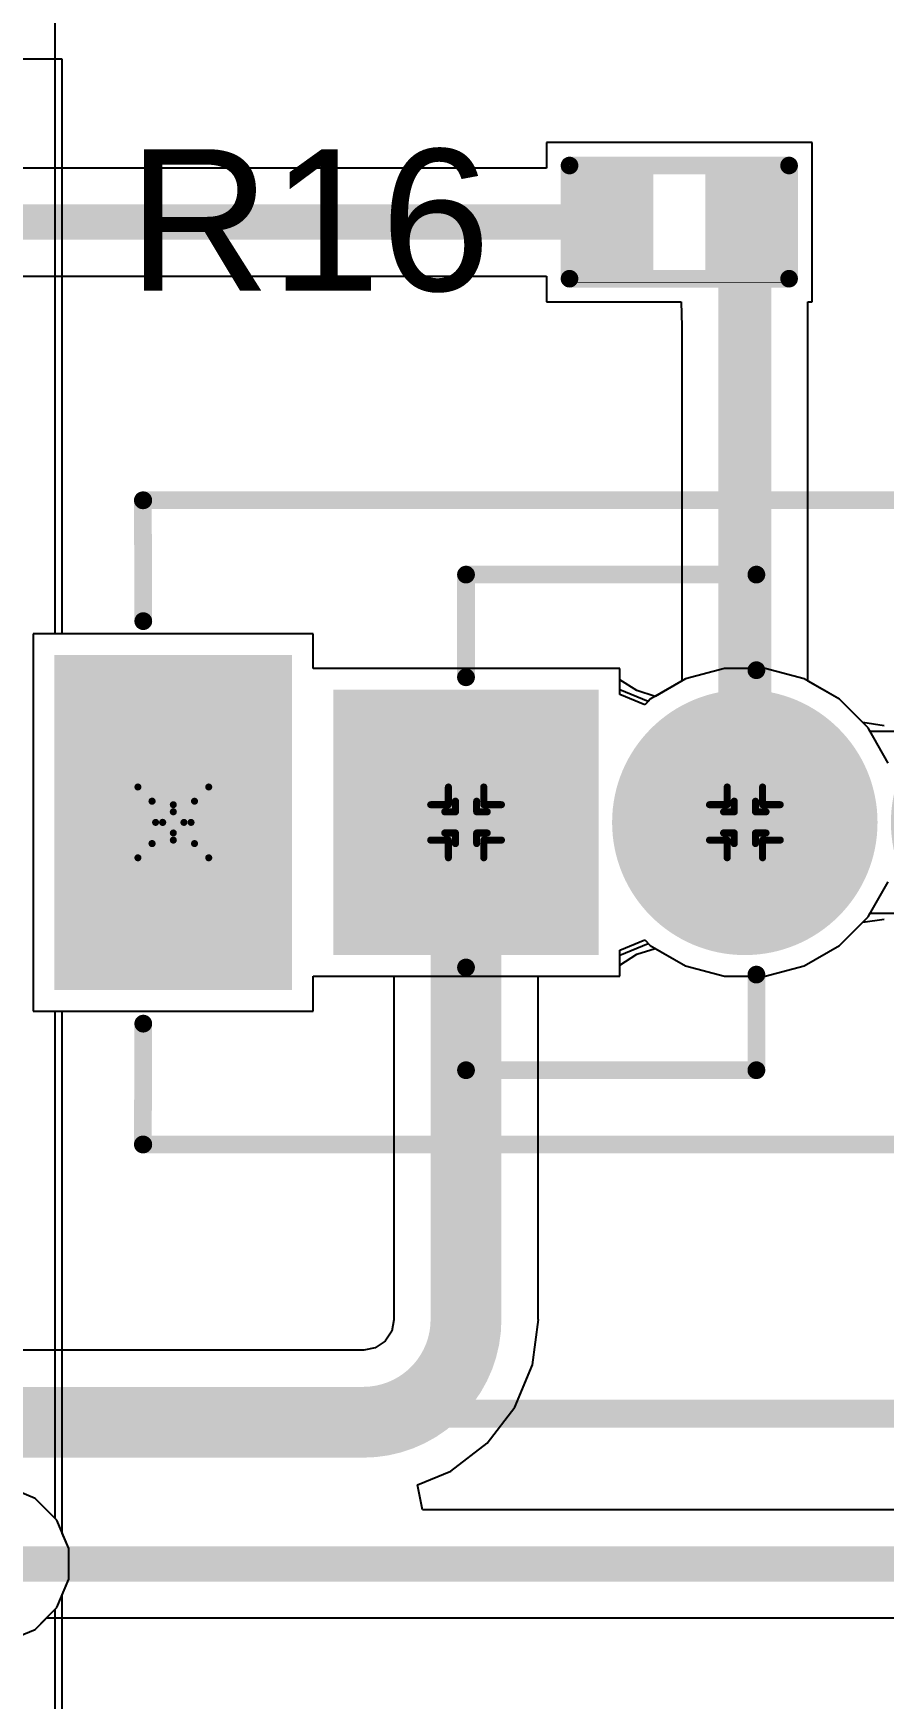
# Model space of a CAD drawing. Header units: inches. Extents: x 24 to 500, y 68 to 269.
# Drawn here: x 373.3 to 379.4, y 155.37 to 167.32 of the extents above; entities that cross this region are included whole.
import ezdxf

# ---------------------------------------------------------------- set-up
doc = ezdxf.new("R2010")
doc.units = ezdxf.units.IN
for name, color, linetype in [('Bottom Layer', 5, 'Continuous'), ('Bottom Solder', 6, 'Continuous'), ('Drill Drawing', 1, 'Continuous'), ('Layer 1', 16, 'Continuous'), ('Layer 2', 76, 'Continuous'), ('Multi-Layer', 9, 'Continuous'), ('Pad Holes', 156, 'Continuous'), ('Top Layer', 1, 'Continuous'), ('Top Overlay', 2, 'Continuous'), ('Top Paste', 8, 'Continuous'), ('Top Solder', 216, 'Continuous')]:
    doc.layers.add(name, color=color, linetype=linetype)
doc.styles.add('Arial', font='', dxfattribs={"height": 0.2})
doc.styles.get('Arial').set_extended_font_data('Arial')

# ---------------------------------------------------------------- blocks, each defined once
blk = doc.blocks.new('SS_12D02_G040_78')
at = {"layer": 'Bottom Layer'}
for points in [[(-3.35, -1.1), (-4.85, -1.1), (-4.85, 1.1), (-3.35, 1.1)], [(3.35, 1.1), (4.85, 1.1), (4.85, -1.1), (3.35, -1.1)], [(-2.85, 0.85), (-1.15, 0.85), (-1.15, -0.85), (-2.85, -0.85)]]:
    blk.add_hatch(color=5, dxfattribs=at).paths.add_polyline_path(points)
h = blk.add_hatch(color=5, dxfattribs=at)
edge = h.paths.add_edge_path()
edge.add_arc((0, 0), 0.85, 0, 360)
h = blk.add_hatch(color=5, dxfattribs=at)
edge = h.paths.add_edge_path()
edge.add_arc((2, 0), 0.85, 0, 360)
at = {"layer": 'Bottom Solder'}
for points in [[(-3.248, -1.202), (-4.952, -1.202), (-4.952, 1.202), (-3.248, 1.202)], [(3.248, 1.202), (4.952, 1.202), (4.952, -1.202), (3.248, -1.202)], [(-2.952, 0.952), (-1.048, 0.952), (-1.048, -0.952), (-2.952, -0.952)]]:
    blk.add_hatch(color=6, dxfattribs=at).paths.add_polyline_path(points)
h = blk.add_hatch(color=6, dxfattribs=at)
edge = h.paths.add_edge_path()
edge.add_arc((0, 0), 0.952, 0, 360)
h = blk.add_hatch(color=6, dxfattribs=at)
edge = h.paths.add_edge_path()
edge.add_arc((2, 0), 0.952, 0, 360)
at = {"layer": 'Layer 1'}
for points in [[(-3.35, -1.1), (-4.85, -1.1), (-4.85, 1.1), (-3.35, 1.1)], [(3.35, 1.1), (4.85, 1.1), (4.85, -1.1), (3.35, -1.1)], [(-2.85, 0.85), (-1.15, 0.85), (-1.15, -0.85), (-2.85, -0.85)]]:
    blk.add_hatch(color=16, dxfattribs=at).paths.add_polyline_path(points)
h = blk.add_hatch(color=16, dxfattribs=at)
edge = h.paths.add_edge_path()
edge.add_arc((0, 0), 0.85, 0, 360)
h = blk.add_hatch(color=16, dxfattribs=at)
edge = h.paths.add_edge_path()
edge.add_arc((2, 0), 0.85, 0, 360)
at = {"layer": 'Layer 2'}
for points in [[(-3.35, -1.1), (-4.85, -1.1), (-4.85, 1.1), (-3.35, 1.1)], [(3.35, 1.1), (4.85, 1.1), (4.85, -1.1), (3.35, -1.1)], [(-2.85, 0.85), (-1.15, 0.85), (-1.15, -0.85), (-2.85, -0.85)]]:
    blk.add_hatch(color=76, dxfattribs=at).paths.add_polyline_path(points)
h = blk.add_hatch(color=76, dxfattribs=at)
edge = h.paths.add_edge_path()
edge.add_arc((0, 0), 0.85, 0, 360)
h = blk.add_hatch(color=76, dxfattribs=at)
edge = h.paths.add_edge_path()
edge.add_arc((2, 0), 0.85, 0, 360)
at = {"layer": 'Multi-Layer'}
for points in [[(-3.35, -1.1), (-4.85, -1.1), (-4.85, 1.1), (-3.35, 1.1)], [(3.35, 1.1), (4.85, 1.1), (4.85, -1.1), (3.35, -1.1)], [(-2.85, 0.85), (-1.15, 0.85), (-1.15, -0.85), (-2.85, -0.85)]]:
    blk.add_hatch(color=9, dxfattribs=at).paths.add_polyline_path(points)
h = blk.add_hatch(color=9, dxfattribs=at)
edge = h.paths.add_edge_path()
edge.add_arc((0, 0), 0.85, 0, 360)
h = blk.add_hatch(color=9, dxfattribs=at)
edge = h.paths.add_edge_path()
edge.add_arc((2, 0), 0.85, 0, 360)
at = {"layer": 'Pad Holes'}
for points in [[(-4.45, -0.75), (-4.45, 0.75), (-3.75, 0.75), (-3.75, -0.75)], [(3.75, -0.75), (3.75, 0.75), (4.45, 0.75), (4.45, -0.75)]]:
    blk.add_hatch(color=7, dxfattribs=at).paths.add_polyline_path(points)
h = blk.add_hatch(color=7, dxfattribs=at)
edge = h.paths.add_edge_path()
edge.add_arc((-2, 0), 0.5, 0, 360)
h = blk.add_hatch(color=7, dxfattribs=at)
edge = h.paths.add_edge_path()
edge.add_arc((0, 0), 0.5, 0, 360)
h = blk.add_hatch(color=7, dxfattribs=at)
edge = h.paths.add_edge_path()
edge.add_arc((2, 0), 0.5, 0, 360)
at = {"layer": 'Top Layer'}
for points in [[(-3.35, -1.1), (-4.85, -1.1), (-4.85, 1.1), (-3.35, 1.1)], [(3.35, 1.1), (4.85, 1.1), (4.85, -1.1), (3.35, -1.1)], [(-2.85, 0.85), (-1.15, 0.85), (-1.15, -0.85), (-2.85, -0.85)]]:
    blk.add_hatch(color=1, dxfattribs=at).paths.add_polyline_path(points)
h = blk.add_hatch(color=1, dxfattribs=at)
edge = h.paths.add_edge_path()
edge.add_arc((0, 0), 0.85, 0, 360)
h = blk.add_hatch(color=1, dxfattribs=at)
edge = h.paths.add_edge_path()
edge.add_arc((2, 0), 0.85, 0, 360)
at = {"layer": 'Top Solder'}
for points in [[(-3.248, -1.202), (-4.952, -1.202), (-4.952, 1.202), (-3.248, 1.202)], [(3.248, 1.202), (4.952, 1.202), (4.952, -1.202), (3.248, -1.202)], [(-2.952, 0.952), (-1.048, 0.952), (-1.048, -0.952), (-2.952, -0.952)]]:
    blk.add_hatch(color=216, dxfattribs=at).paths.add_polyline_path(points)
h = blk.add_hatch(color=216, dxfattribs=at)
edge = h.paths.add_edge_path()
edge.add_arc((0, 0), 0.952, 0, 360)
h = blk.add_hatch(color=216, dxfattribs=at)
edge = h.paths.add_edge_path()
edge.add_arc((2, 0), 0.952, 0, 360)
at = {"layer": 'Top Overlay'}
for points in [[(-4.318, 2.311, 0.127, 0.127, 0), (-4.315, 1.444, 0.127, 0.127, 0)], [(-4.315, 2.311, 0.127, 0.127, 0), (4.315, 2.311, 0.127, 0.127, 0)], [(4.312, 2.311, 0.127, 0.127, 0), (4.315, 1.444, 0.127, 0.127, 0)], [(-2, 1.778, 0.127, 0.127, 0), (0.083, 1.778, 0.127, 0.127, 0)], [(-2, 1.041, 0.127, 0.127, 0), (-2, 1.778, 0.127, 0.127, 0)], [(0.083, 1.092, 0.127, 0.127, 0), (0.083, 1.778, 0.127, 0.127, 0)], [(-2, -1.778, 0.127, 0.127, 0), (-2, -1.041, 0.127, 0.127, 0)], [(-2, -1.778, 0.127, 0.127, 0), (-2, -1.041, 0.127, 0.127, 0)], [(0.083, -1.778, 0.127, 0.127, 0), (0.083, -1.092, 0.127, 0.127, 0)], [(0.083, -1.778, 0.127, 0.127, 0), (0.083, -1.092, 0.127, 0.127, 0)], [(-4.318, -2.311, 0.127, 0.127, 0), (-4.315, -1.444, 0.127, 0.127, 0)], [(4.312, -2.311, 0.127, 0.127, 0), (4.315, -1.444, 0.127, 0.127, 0)], [(-2, -1.778, 0.127, 0.127, 0), (0.083, -1.778, 0.127, 0.127, 0)], [(-2, -1.778, 0.127, 0.127, 0), (0.083, -1.778, 0.127, 0.127, 0)], [(-4.315, -2.311, 0.127, 0.127, 0), (4.315, -2.311, 0.127, 0.127, 0)]]:
    blk.add_lwpolyline(points, format="xyseb", dxfattribs=at)
for points in [[(-4.35, 2.311, 0.0635, 0.0635, 1), (-4.286, 2.311, 0.0635, 0.0635, 1)], [(-4.347, 2.311, 0.0635, 0.0635, 1), (-4.283, 2.311, 0.0635, 0.0635, 1)], [(4.28, 2.311, 0.0635, 0.0635, 1), (4.344, 2.311, 0.0635, 0.0635, 1)], [(4.283, 2.311, 0.0635, 0.0635, 1), (4.347, 2.311, 0.0635, 0.0635, 1)], [(-2.032, 1.778, 0.0635, 0.0635, 1), (-1.968, 1.778, 0.0635, 0.0635, 1)], [(-2.032, 1.778, 0.0635, 0.0635, 1), (-1.968, 1.778, 0.0635, 0.0635, 1)], [(0.051, 1.778, 0.0635, 0.0635, 1), (0.115, 1.778, 0.0635, 0.0635, 1)], [(0.051, 1.778, 0.0635, 0.0635, 1), (0.115, 1.778, 0.0635, 0.0635, 1)], [(-4.347, 1.444, 0.0635, 0.0635, 1), (-4.283, 1.444, 0.0635, 0.0635, 1)], [(4.283, 1.444, 0.0635, 0.0635, 1), (4.347, 1.444, 0.0635, 0.0635, 1)], [(-2.032, 1.041, 0.0635, 0.0635, 1), (-1.968, 1.041, 0.0635, 0.0635, 1)], [(0.051, 1.092, 0.0635, 0.0635, 1), (0.115, 1.092, 0.0635, 0.0635, 1)], [(-2.032, -1.041, 0.0635, 0.0635, 1), (-1.968, -1.041, 0.0635, 0.0635, 1)], [(-2.032, -1.041, 0.0635, 0.0635, 1), (-1.968, -1.041, 0.0635, 0.0635, 1)], [(0.051, -1.092, 0.0635, 0.0635, 1), (0.115, -1.092, 0.0635, 0.0635, 1)], [(0.051, -1.092, 0.0635, 0.0635, 1), (0.115, -1.092, 0.0635, 0.0635, 1)], [(-4.347, -1.444, 0.0635, 0.0635, 1), (-4.283, -1.444, 0.0635, 0.0635, 1)], [(4.283, -1.444, 0.0635, 0.0635, 1), (4.347, -1.444, 0.0635, 0.0635, 1)], [(-2.032, -1.778, 0.0635, 0.0635, 1), (-1.968, -1.778, 0.0635, 0.0635, 1)], [(-2.032, -1.778, 0.0635, 0.0635, 1), (-1.968, -1.778, 0.0635, 0.0635, 1)], [(-2.032, -1.778, 0.0635, 0.0635, 1), (-1.968, -1.778, 0.0635, 0.0635, 1)], [(-2.032, -1.778, 0.0635, 0.0635, 1), (-1.968, -1.778, 0.0635, 0.0635, 1)], [(0.051, -1.778, 0.0635, 0.0635, 1), (0.115, -1.778, 0.0635, 0.0635, 1)], [(0.051, -1.778, 0.0635, 0.0635, 1), (0.115, -1.778, 0.0635, 0.0635, 1)], [(0.051, -1.778, 0.0635, 0.0635, 1), (0.115, -1.778, 0.0635, 0.0635, 1)], [(0.051, -1.778, 0.0635, 0.0635, 1), (0.115, -1.778, 0.0635, 0.0635, 1)], [(-4.35, -2.311, 0.0635, 0.0635, 1), (-4.286, -2.311, 0.0635, 0.0635, 1)], [(-4.347, -2.311, 0.0635, 0.0635, 1), (-4.283, -2.311, 0.0635, 0.0635, 1)], [(4.28, -2.311, 0.0635, 0.0635, 1), (4.344, -2.311, 0.0635, 0.0635, 1)], [(4.283, -2.311, 0.0635, 0.0635, 1), (4.347, -2.311, 0.0635, 0.0635, 1)]]:
    blk.add_lwpolyline(points, format="xyseb", close=True, dxfattribs=at)
blk = doc.blocks.new('TL3300CF160Q__79')
at = {"layer": 'Top Overlay'}
blk.add_lwpolyline([(-4.953, 6.121, 0.2, 0.2, 0), (4.877, 6.121, 0.2, 0.2, 0)], format="xyseb", dxfattribs=at)
blk = doc.blocks.new('R___0402_143')
at = {"layer": 'Top Layer'}
for points in [[(-0.699, -0.318), (-0.699, 0.317), (-0.241, 0.317), (-0.241, -0.318)], [(0.241, -0.318), (0.241, 0.317), (0.699, 0.317), (0.699, -0.318)]]:
    blk.add_hatch(color=1, dxfattribs=at).paths.add_polyline_path(points)
at = {"layer": 'Top Paste'}
for points in [[(-0.699, -0.318), (-0.699, 0.317), (-0.241, 0.317), (-0.241, -0.318)], [(0.241, -0.318), (0.241, 0.317), (0.699, 0.317), (0.699, -0.318)]]:
    blk.add_hatch(color=8, dxfattribs=at).paths.add_polyline_path(points)
at = {"layer": 'Top Solder'}
for points in [[(-0.754, -0.373), (-0.754, 0.372), (-0.186, 0.372), (-0.186, -0.373)], [(0.186, -0.373), (0.186, 0.372), (0.754, 0.372), (0.754, -0.373)]]:
    blk.add_hatch(color=216, dxfattribs=at).paths.add_polyline_path(points)
at = {"layer": 'Top Overlay'}
for points in [[(-0.787, 0.406, 0.127, 0.127, 0), (0.787, 0.406, 0.127, 0.127, 0)], [(-0.787, -0.406, 0.127, 0.127, 0), (-0.787, 0.406, 0.127, 0.127, 0)], [(0.787, -0.406, 0.127, 0.127, 0), (0.787, 0.406, 0.127, 0.127, 0)], [(-0.787, -0.406, 0.127, 0.127, 0), (0.787, -0.406, 0.127, 0.127, 0)], [(-0.813, -0.432, 0.00323, 0.00323, 0), (0.813, -0.432, 0.00323, 0.00323, 0)]]:
    blk.add_lwpolyline(points, format="xyseb", dxfattribs=at)
for points in [[(-0.819, 0.406, 0.0635, 0.0635, 1), (-0.756, 0.406, 0.0635, 0.0635, 1)], [(-0.819, 0.406, 0.0635, 0.0635, 1), (-0.756, 0.406, 0.0635, 0.0635, 1)], [(0.756, 0.406, 0.0635, 0.0635, 1), (0.819, 0.406, 0.0635, 0.0635, 1)], [(0.756, 0.406, 0.0635, 0.0635, 1), (0.819, 0.406, 0.0635, 0.0635, 1)], [(-0.819, -0.406, 0.0635, 0.0635, 1), (-0.756, -0.406, 0.0635, 0.0635, 1)], [(-0.819, -0.406, 0.0635, 0.0635, 1), (-0.756, -0.406, 0.0635, 0.0635, 1)], [(0.756, -0.406, 0.0635, 0.0635, 1), (0.819, -0.406, 0.0635, 0.0635, 1)], [(0.756, -0.406, 0.0635, 0.0635, 1), (0.819, -0.406, 0.0635, 0.0635, 1)], [(-0.814, -0.432, 0.00161, 0.00161, 1), (-0.812, -0.432, 0.00161, 0.00161, 1)], [(0.812, -0.432, 0.00161, 0.00161, 1), (0.814, -0.432, 0.00161, 0.00161, 1)]]:
    blk.add_lwpolyline(points, format="xyseb", close=True, dxfattribs=at)

msp = doc.modelspace()

# ---------------------------------------------------------------- linework, layer by layer
at = {"layer": 'Bottom Layer'}
for p, q in [((373.507, 167.132), (339.396, 167.132)), ((373.507, 163.011), (373.507, 167.132)), ((375.307, 163.011), (373.507, 163.011)), ((375.307, 162.761), (375.307, 163.011)), ((377.507, 162.761), (375.307, 162.761)), ((377.507, 162.609), (377.507, 162.761)), ((378.258, 162.761), (377.977, 162.686)), ((378.549, 162.761), (378.258, 162.761)), ((378.829, 162.686), (378.549, 162.761)), ((377.977, 162.686), (377.725, 162.54)), ((379.081, 162.54), (378.829, 162.686)), ((377.71, 162.525), (377.507, 162.609)), ((377.725, 162.54), (377.71, 162.525)), ((379.287, 162.335), (379.081, 162.54)), ((379.302, 162.309), (379.287, 162.335)), ((379.505, 162.309), (379.302, 162.309)), ((379.081, 160.774), (379.287, 160.979)), ((379.287, 160.979), (379.302, 161.005)), ((379.302, 161.005), (379.505, 161.005)), ((377.507, 160.705), (377.71, 160.789)), ((377.71, 160.789), (377.725, 160.774)), ((377.725, 160.774), (377.977, 160.628)), ((378.829, 160.628), (379.081, 160.774)), ((377.507, 160.553), (377.507, 160.705)), ((377.977, 160.628), (378.258, 160.553)), ((378.549, 160.553), (378.829, 160.628)), ((375.307, 160.303), (375.307, 160.553)), ((375.307, 160.553), (377.507, 160.553)), ((378.258, 160.553), (378.549, 160.553)), ((373.507, 156.558), (373.507, 160.303)), ((373.507, 160.303), (375.307, 160.303)), ((373.553, 156.447), (373.507, 156.558)), ((373.553, 156.227), (373.553, 156.447)), ((373.507, 156.116), (373.553, 156.227)), ((373.507, 145.168), (373.507, 156.116))]:
    msp.add_line(p, q, dxfattribs=at)
at = {"layer": 'Drill Drawing'}
for points in [[(374.049, 161.911, 0.0508, 0.0508, 0), (374.303, 161.784, 0.0508, 0.0508, 0)], [(374.049, 161.911, 0.0508, 0.0508, 0), (374.176, 161.657, 0.0508, 0.0508, 0)], [(374.303, 161.784, 0.0508, 0.0508, 0), (374.557, 161.911, 0.0508, 0.0508, 0)], [(374.43, 161.657, 0.0508, 0.0508, 0), (374.557, 161.911, 0.0508, 0.0508, 0)], [(376.276, 161.784, 0.0508, 0.0508, 0), (376.276, 161.911, 0.0508, 0.0508, 0)], [(376.276, 161.911, 0.0508, 0.0508, 0), (376.53, 161.911, 0.0508, 0.0508, 0)], [(376.53, 161.784, 0.0508, 0.0508, 0), (376.53, 161.911, 0.0508, 0.0508, 0)], [(378.276, 161.784, 0.0508, 0.0508, 0), (378.276, 161.911, 0.0508, 0.0508, 0)], [(378.276, 161.911, 0.0508, 0.0508, 0), (378.53, 161.911, 0.0508, 0.0508, 0)], [(378.53, 161.784, 0.0508, 0.0508, 0), (378.53, 161.911, 0.0508, 0.0508, 0)], [(374.151, 161.809, 0.0508, 0.0508, 0), (374.303, 161.733, 0.0508, 0.0508, 0)], [(374.151, 161.809, 0.0508, 0.0508, 0), (374.227, 161.657, 0.0508, 0.0508, 0)], [(374.303, 161.733, 0.0508, 0.0508, 0), (374.456, 161.809, 0.0508, 0.0508, 0)], [(374.379, 161.657, 0.0508, 0.0508, 0), (374.456, 161.809, 0.0508, 0.0508, 0)], [(376.149, 161.53, 0.0508, 0.0508, 0), (376.149, 161.784, 0.0508, 0.0508, 0)], [(376.149, 161.784, 0.0508, 0.0508, 0), (376.276, 161.784, 0.0508, 0.0508, 0)], [(376.327, 161.733, 0.0508, 0.0508, 0), (376.327, 161.809, 0.0508, 0.0508, 0)], [(376.327, 161.809, 0.0508, 0.0508, 0), (376.479, 161.809, 0.0508, 0.0508, 0)], [(376.479, 161.733, 0.0508, 0.0508, 0), (376.479, 161.809, 0.0508, 0.0508, 0)], [(376.53, 161.784, 0.0508, 0.0508, 0), (376.657, 161.784, 0.0508, 0.0508, 0)], [(376.657, 161.53, 0.0508, 0.0508, 0), (376.657, 161.784, 0.0508, 0.0508, 0)], [(378.149, 161.53, 0.0508, 0.0508, 0), (378.149, 161.784, 0.0508, 0.0508, 0)], [(378.149, 161.784, 0.0508, 0.0508, 0), (378.276, 161.784, 0.0508, 0.0508, 0)], [(378.327, 161.733, 0.0508, 0.0508, 0), (378.327, 161.809, 0.0508, 0.0508, 0)], [(378.327, 161.809, 0.0508, 0.0508, 0), (378.479, 161.809, 0.0508, 0.0508, 0)], [(378.479, 161.733, 0.0508, 0.0508, 0), (378.479, 161.809, 0.0508, 0.0508, 0)], [(378.53, 161.784, 0.0508, 0.0508, 0), (378.657, 161.784, 0.0508, 0.0508, 0)], [(378.657, 161.53, 0.0508, 0.0508, 0), (378.657, 161.784, 0.0508, 0.0508, 0)], [(374.049, 161.403, 0.0508, 0.0508, 0), (374.176, 161.657, 0.0508, 0.0508, 0)], [(374.151, 161.505, 0.0508, 0.0508, 0), (374.227, 161.657, 0.0508, 0.0508, 0)], [(374.379, 161.657, 0.0508, 0.0508, 0), (374.456, 161.505, 0.0508, 0.0508, 0)], [(374.43, 161.657, 0.0508, 0.0508, 0), (374.557, 161.403, 0.0508, 0.0508, 0)], [(376.251, 161.581, 0.0508, 0.0508, 0), (376.251, 161.733, 0.0508, 0.0508, 0)], [(376.251, 161.733, 0.0508, 0.0508, 0), (376.327, 161.733, 0.0508, 0.0508, 0)], [(376.479, 161.733, 0.0508, 0.0508, 0), (376.556, 161.733, 0.0508, 0.0508, 0)], [(376.556, 161.581, 0.0508, 0.0508, 0), (376.556, 161.733, 0.0508, 0.0508, 0)], [(378.251, 161.581, 0.0508, 0.0508, 0), (378.251, 161.733, 0.0508, 0.0508, 0)], [(378.251, 161.733, 0.0508, 0.0508, 0), (378.327, 161.733, 0.0508, 0.0508, 0)], [(378.479, 161.733, 0.0508, 0.0508, 0), (378.556, 161.733, 0.0508, 0.0508, 0)], [(378.556, 161.581, 0.0508, 0.0508, 0), (378.556, 161.733, 0.0508, 0.0508, 0)], [(374.049, 161.403, 0.0508, 0.0508, 0), (374.303, 161.53, 0.0508, 0.0508, 0)], [(374.151, 161.505, 0.0508, 0.0508, 0), (374.303, 161.581, 0.0508, 0.0508, 0)], [(374.303, 161.581, 0.0508, 0.0508, 0), (374.456, 161.505, 0.0508, 0.0508, 0)], [(374.303, 161.53, 0.0508, 0.0508, 0), (374.557, 161.403, 0.0508, 0.0508, 0)], [(376.149, 161.53, 0.0508, 0.0508, 0), (376.276, 161.53, 0.0508, 0.0508, 0)], [(376.251, 161.581, 0.0508, 0.0508, 0), (376.327, 161.581, 0.0508, 0.0508, 0)], [(376.276, 161.403, 0.0508, 0.0508, 0), (376.276, 161.53, 0.0508, 0.0508, 0)], [(376.327, 161.505, 0.0508, 0.0508, 0), (376.327, 161.581, 0.0508, 0.0508, 0)], [(376.479, 161.581, 0.0508, 0.0508, 0), (376.556, 161.581, 0.0508, 0.0508, 0)], [(376.479, 161.505, 0.0508, 0.0508, 0), (376.479, 161.581, 0.0508, 0.0508, 0)], [(376.53, 161.53, 0.0508, 0.0508, 0), (376.657, 161.53, 0.0508, 0.0508, 0)], [(376.53, 161.403, 0.0508, 0.0508, 0), (376.53, 161.53, 0.0508, 0.0508, 0)], [(378.149, 161.53, 0.0508, 0.0508, 0), (378.276, 161.53, 0.0508, 0.0508, 0)], [(378.251, 161.581, 0.0508, 0.0508, 0), (378.327, 161.581, 0.0508, 0.0508, 0)], [(378.276, 161.403, 0.0508, 0.0508, 0), (378.276, 161.53, 0.0508, 0.0508, 0)], [(378.327, 161.505, 0.0508, 0.0508, 0), (378.327, 161.581, 0.0508, 0.0508, 0)], [(378.479, 161.581, 0.0508, 0.0508, 0), (378.556, 161.581, 0.0508, 0.0508, 0)], [(378.479, 161.505, 0.0508, 0.0508, 0), (378.479, 161.581, 0.0508, 0.0508, 0)], [(378.53, 161.53, 0.0508, 0.0508, 0), (378.657, 161.53, 0.0508, 0.0508, 0)], [(378.53, 161.403, 0.0508, 0.0508, 0), (378.53, 161.53, 0.0508, 0.0508, 0)], [(376.327, 161.505, 0.0508, 0.0508, 0), (376.479, 161.505, 0.0508, 0.0508, 0)], [(378.327, 161.505, 0.0508, 0.0508, 0), (378.479, 161.505, 0.0508, 0.0508, 0)], [(376.276, 161.403, 0.0508, 0.0508, 0), (376.53, 161.403, 0.0508, 0.0508, 0)], [(378.276, 161.403, 0.0508, 0.0508, 0), (378.53, 161.403, 0.0508, 0.0508, 0)]]:
    msp.add_lwpolyline(points, format="xyseb", dxfattribs=at)
for points in [[(374.037, 161.911, 0.0254, 0.0254, 1), (374.062, 161.911, 0.0254, 0.0254, 1)], [(374.037, 161.911, 0.0254, 0.0254, 1), (374.062, 161.911, 0.0254, 0.0254, 1)], [(374.545, 161.911, 0.0254, 0.0254, 1), (374.57, 161.911, 0.0254, 0.0254, 1)], [(374.545, 161.911, 0.0254, 0.0254, 1), (374.57, 161.911, 0.0254, 0.0254, 1)], [(376.264, 161.911, 0.0254, 0.0254, 1), (376.289, 161.911, 0.0254, 0.0254, 1)], [(376.264, 161.911, 0.0254, 0.0254, 1), (376.289, 161.911, 0.0254, 0.0254, 1)], [(376.518, 161.911, 0.0254, 0.0254, 1), (376.543, 161.911, 0.0254, 0.0254, 1)], [(376.518, 161.911, 0.0254, 0.0254, 1), (376.543, 161.911, 0.0254, 0.0254, 1)], [(378.264, 161.911, 0.0254, 0.0254, 1), (378.289, 161.911, 0.0254, 0.0254, 1)], [(378.264, 161.911, 0.0254, 0.0254, 1), (378.289, 161.911, 0.0254, 0.0254, 1)], [(378.518, 161.911, 0.0254, 0.0254, 1), (378.543, 161.911, 0.0254, 0.0254, 1)], [(378.518, 161.911, 0.0254, 0.0254, 1), (378.543, 161.911, 0.0254, 0.0254, 1)], [(374.138, 161.809, 0.0254, 0.0254, 1), (374.164, 161.809, 0.0254, 0.0254, 1)], [(374.138, 161.809, 0.0254, 0.0254, 1), (374.164, 161.809, 0.0254, 0.0254, 1)], [(374.291, 161.784, 0.0254, 0.0254, 1), (374.316, 161.784, 0.0254, 0.0254, 1)], [(374.291, 161.784, 0.0254, 0.0254, 1), (374.316, 161.784, 0.0254, 0.0254, 1)], [(374.443, 161.809, 0.0254, 0.0254, 1), (374.468, 161.809, 0.0254, 0.0254, 1)], [(374.443, 161.809, 0.0254, 0.0254, 1), (374.468, 161.809, 0.0254, 0.0254, 1)], [(376.137, 161.784, 0.0254, 0.0254, 1), (376.162, 161.784, 0.0254, 0.0254, 1)], [(376.137, 161.784, 0.0254, 0.0254, 1), (376.162, 161.784, 0.0254, 0.0254, 1)], [(376.264, 161.784, 0.0254, 0.0254, 1), (376.289, 161.784, 0.0254, 0.0254, 1)], [(376.264, 161.784, 0.0254, 0.0254, 1), (376.289, 161.784, 0.0254, 0.0254, 1)], [(376.314, 161.809, 0.0254, 0.0254, 1), (376.34, 161.809, 0.0254, 0.0254, 1)], [(376.314, 161.809, 0.0254, 0.0254, 1), (376.34, 161.809, 0.0254, 0.0254, 1)], [(376.467, 161.809, 0.0254, 0.0254, 1), (376.492, 161.809, 0.0254, 0.0254, 1)], [(376.467, 161.809, 0.0254, 0.0254, 1), (376.492, 161.809, 0.0254, 0.0254, 1)], [(376.518, 161.784, 0.0254, 0.0254, 1), (376.543, 161.784, 0.0254, 0.0254, 1)], [(376.518, 161.784, 0.0254, 0.0254, 1), (376.543, 161.784, 0.0254, 0.0254, 1)], [(376.645, 161.784, 0.0254, 0.0254, 1), (376.67, 161.784, 0.0254, 0.0254, 1)], [(376.645, 161.784, 0.0254, 0.0254, 1), (376.67, 161.784, 0.0254, 0.0254, 1)], [(378.137, 161.784, 0.0254, 0.0254, 1), (378.162, 161.784, 0.0254, 0.0254, 1)], [(378.137, 161.784, 0.0254, 0.0254, 1), (378.162, 161.784, 0.0254, 0.0254, 1)], [(378.264, 161.784, 0.0254, 0.0254, 1), (378.289, 161.784, 0.0254, 0.0254, 1)], [(378.264, 161.784, 0.0254, 0.0254, 1), (378.289, 161.784, 0.0254, 0.0254, 1)], [(378.314, 161.809, 0.0254, 0.0254, 1), (378.34, 161.809, 0.0254, 0.0254, 1)], [(378.314, 161.809, 0.0254, 0.0254, 1), (378.34, 161.809, 0.0254, 0.0254, 1)], [(378.467, 161.809, 0.0254, 0.0254, 1), (378.492, 161.809, 0.0254, 0.0254, 1)], [(378.467, 161.809, 0.0254, 0.0254, 1), (378.492, 161.809, 0.0254, 0.0254, 1)], [(378.518, 161.784, 0.0254, 0.0254, 1), (378.543, 161.784, 0.0254, 0.0254, 1)], [(378.518, 161.784, 0.0254, 0.0254, 1), (378.543, 161.784, 0.0254, 0.0254, 1)], [(378.645, 161.784, 0.0254, 0.0254, 1), (378.67, 161.784, 0.0254, 0.0254, 1)], [(378.645, 161.784, 0.0254, 0.0254, 1), (378.67, 161.784, 0.0254, 0.0254, 1)], [(374.164, 161.657, 0.0254, 0.0254, 1), (374.189, 161.657, 0.0254, 0.0254, 1)], [(374.164, 161.657, 0.0254, 0.0254, 1), (374.189, 161.657, 0.0254, 0.0254, 1)], [(374.214, 161.657, 0.0254, 0.0254, 1), (374.24, 161.657, 0.0254, 0.0254, 1)], [(374.214, 161.657, 0.0254, 0.0254, 1), (374.24, 161.657, 0.0254, 0.0254, 1)], [(374.291, 161.733, 0.0254, 0.0254, 1), (374.316, 161.733, 0.0254, 0.0254, 1)], [(374.291, 161.733, 0.0254, 0.0254, 1), (374.316, 161.733, 0.0254, 0.0254, 1)], [(374.367, 161.657, 0.0254, 0.0254, 1), (374.392, 161.657, 0.0254, 0.0254, 1)], [(374.367, 161.657, 0.0254, 0.0254, 1), (374.392, 161.657, 0.0254, 0.0254, 1)], [(374.418, 161.657, 0.0254, 0.0254, 1), (374.443, 161.657, 0.0254, 0.0254, 1)], [(374.418, 161.657, 0.0254, 0.0254, 1), (374.443, 161.657, 0.0254, 0.0254, 1)], [(376.238, 161.733, 0.0254, 0.0254, 1), (376.264, 161.733, 0.0254, 0.0254, 1)], [(376.238, 161.733, 0.0254, 0.0254, 1), (376.264, 161.733, 0.0254, 0.0254, 1)], [(376.314, 161.733, 0.0254, 0.0254, 1), (376.34, 161.733, 0.0254, 0.0254, 1)], [(376.314, 161.733, 0.0254, 0.0254, 1), (376.34, 161.733, 0.0254, 0.0254, 1)], [(376.467, 161.733, 0.0254, 0.0254, 1), (376.492, 161.733, 0.0254, 0.0254, 1)], [(376.467, 161.733, 0.0254, 0.0254, 1), (376.492, 161.733, 0.0254, 0.0254, 1)], [(376.543, 161.733, 0.0254, 0.0254, 1), (376.568, 161.733, 0.0254, 0.0254, 1)], [(376.543, 161.733, 0.0254, 0.0254, 1), (376.568, 161.733, 0.0254, 0.0254, 1)], [(378.238, 161.733, 0.0254, 0.0254, 1), (378.264, 161.733, 0.0254, 0.0254, 1)], [(378.238, 161.733, 0.0254, 0.0254, 1), (378.264, 161.733, 0.0254, 0.0254, 1)], [(378.314, 161.733, 0.0254, 0.0254, 1), (378.34, 161.733, 0.0254, 0.0254, 1)], [(378.314, 161.733, 0.0254, 0.0254, 1), (378.34, 161.733, 0.0254, 0.0254, 1)], [(378.467, 161.733, 0.0254, 0.0254, 1), (378.492, 161.733, 0.0254, 0.0254, 1)], [(378.467, 161.733, 0.0254, 0.0254, 1), (378.492, 161.733, 0.0254, 0.0254, 1)], [(378.543, 161.733, 0.0254, 0.0254, 1), (378.568, 161.733, 0.0254, 0.0254, 1)], [(378.543, 161.733, 0.0254, 0.0254, 1), (378.568, 161.733, 0.0254, 0.0254, 1)], [(374.291, 161.581, 0.0254, 0.0254, 1), (374.316, 161.581, 0.0254, 0.0254, 1)], [(374.291, 161.581, 0.0254, 0.0254, 1), (374.316, 161.581, 0.0254, 0.0254, 1)], [(374.291, 161.53, 0.0254, 0.0254, 1), (374.316, 161.53, 0.0254, 0.0254, 1)], [(374.291, 161.53, 0.0254, 0.0254, 1), (374.316, 161.53, 0.0254, 0.0254, 1)], [(376.137, 161.53, 0.0254, 0.0254, 1), (376.162, 161.53, 0.0254, 0.0254, 1)], [(376.137, 161.53, 0.0254, 0.0254, 1), (376.162, 161.53, 0.0254, 0.0254, 1)], [(376.238, 161.581, 0.0254, 0.0254, 1), (376.264, 161.581, 0.0254, 0.0254, 1)], [(376.238, 161.581, 0.0254, 0.0254, 1), (376.264, 161.581, 0.0254, 0.0254, 1)], [(376.264, 161.53, 0.0254, 0.0254, 1), (376.289, 161.53, 0.0254, 0.0254, 1)], [(376.264, 161.53, 0.0254, 0.0254, 1), (376.289, 161.53, 0.0254, 0.0254, 1)], [(376.314, 161.581, 0.0254, 0.0254, 1), (376.34, 161.581, 0.0254, 0.0254, 1)], [(376.314, 161.581, 0.0254, 0.0254, 1), (376.34, 161.581, 0.0254, 0.0254, 1)], [(376.467, 161.581, 0.0254, 0.0254, 1), (376.492, 161.581, 0.0254, 0.0254, 1)], [(376.467, 161.581, 0.0254, 0.0254, 1), (376.492, 161.581, 0.0254, 0.0254, 1)], [(376.518, 161.53, 0.0254, 0.0254, 1), (376.543, 161.53, 0.0254, 0.0254, 1)], [(376.518, 161.53, 0.0254, 0.0254, 1), (376.543, 161.53, 0.0254, 0.0254, 1)], [(376.543, 161.581, 0.0254, 0.0254, 1), (376.568, 161.581, 0.0254, 0.0254, 1)], [(376.543, 161.581, 0.0254, 0.0254, 1), (376.568, 161.581, 0.0254, 0.0254, 1)], [(376.645, 161.53, 0.0254, 0.0254, 1), (376.67, 161.53, 0.0254, 0.0254, 1)], [(376.645, 161.53, 0.0254, 0.0254, 1), (376.67, 161.53, 0.0254, 0.0254, 1)], [(378.137, 161.53, 0.0254, 0.0254, 1), (378.162, 161.53, 0.0254, 0.0254, 1)], [(378.137, 161.53, 0.0254, 0.0254, 1), (378.162, 161.53, 0.0254, 0.0254, 1)], [(378.238, 161.581, 0.0254, 0.0254, 1), (378.264, 161.581, 0.0254, 0.0254, 1)], [(378.238, 161.581, 0.0254, 0.0254, 1), (378.264, 161.581, 0.0254, 0.0254, 1)], [(378.264, 161.53, 0.0254, 0.0254, 1), (378.289, 161.53, 0.0254, 0.0254, 1)], [(378.264, 161.53, 0.0254, 0.0254, 1), (378.289, 161.53, 0.0254, 0.0254, 1)], [(378.314, 161.581, 0.0254, 0.0254, 1), (378.34, 161.581, 0.0254, 0.0254, 1)], [(378.314, 161.581, 0.0254, 0.0254, 1), (378.34, 161.581, 0.0254, 0.0254, 1)], [(378.467, 161.581, 0.0254, 0.0254, 1), (378.492, 161.581, 0.0254, 0.0254, 1)], [(378.467, 161.581, 0.0254, 0.0254, 1), (378.492, 161.581, 0.0254, 0.0254, 1)], [(378.518, 161.53, 0.0254, 0.0254, 1), (378.543, 161.53, 0.0254, 0.0254, 1)], [(378.518, 161.53, 0.0254, 0.0254, 1), (378.543, 161.53, 0.0254, 0.0254, 1)], [(378.543, 161.581, 0.0254, 0.0254, 1), (378.568, 161.581, 0.0254, 0.0254, 1)], [(378.543, 161.581, 0.0254, 0.0254, 1), (378.568, 161.581, 0.0254, 0.0254, 1)], [(378.645, 161.53, 0.0254, 0.0254, 1), (378.67, 161.53, 0.0254, 0.0254, 1)], [(378.645, 161.53, 0.0254, 0.0254, 1), (378.67, 161.53, 0.0254, 0.0254, 1)], [(374.138, 161.505, 0.0254, 0.0254, 1), (374.164, 161.505, 0.0254, 0.0254, 1)], [(374.138, 161.505, 0.0254, 0.0254, 1), (374.164, 161.505, 0.0254, 0.0254, 1)], [(374.443, 161.505, 0.0254, 0.0254, 1), (374.468, 161.505, 0.0254, 0.0254, 1)], [(374.443, 161.505, 0.0254, 0.0254, 1), (374.468, 161.505, 0.0254, 0.0254, 1)], [(376.314, 161.505, 0.0254, 0.0254, 1), (376.34, 161.505, 0.0254, 0.0254, 1)], [(376.314, 161.505, 0.0254, 0.0254, 1), (376.34, 161.505, 0.0254, 0.0254, 1)], [(376.467, 161.505, 0.0254, 0.0254, 1), (376.492, 161.505, 0.0254, 0.0254, 1)], [(376.467, 161.505, 0.0254, 0.0254, 1), (376.492, 161.505, 0.0254, 0.0254, 1)], [(378.314, 161.505, 0.0254, 0.0254, 1), (378.34, 161.505, 0.0254, 0.0254, 1)], [(378.314, 161.505, 0.0254, 0.0254, 1), (378.34, 161.505, 0.0254, 0.0254, 1)], [(378.467, 161.505, 0.0254, 0.0254, 1), (378.492, 161.505, 0.0254, 0.0254, 1)], [(378.467, 161.505, 0.0254, 0.0254, 1), (378.492, 161.505, 0.0254, 0.0254, 1)], [(374.037, 161.403, 0.0254, 0.0254, 1), (374.062, 161.403, 0.0254, 0.0254, 1)], [(374.037, 161.403, 0.0254, 0.0254, 1), (374.062, 161.403, 0.0254, 0.0254, 1)], [(374.545, 161.403, 0.0254, 0.0254, 1), (374.57, 161.403, 0.0254, 0.0254, 1)], [(374.545, 161.403, 0.0254, 0.0254, 1), (374.57, 161.403, 0.0254, 0.0254, 1)], [(376.264, 161.403, 0.0254, 0.0254, 1), (376.289, 161.403, 0.0254, 0.0254, 1)], [(376.264, 161.403, 0.0254, 0.0254, 1), (376.289, 161.403, 0.0254, 0.0254, 1)], [(376.518, 161.403, 0.0254, 0.0254, 1), (376.543, 161.403, 0.0254, 0.0254, 1)], [(376.518, 161.403, 0.0254, 0.0254, 1), (376.543, 161.403, 0.0254, 0.0254, 1)], [(378.264, 161.403, 0.0254, 0.0254, 1), (378.289, 161.403, 0.0254, 0.0254, 1)], [(378.264, 161.403, 0.0254, 0.0254, 1), (378.289, 161.403, 0.0254, 0.0254, 1)], [(378.518, 161.403, 0.0254, 0.0254, 1), (378.543, 161.403, 0.0254, 0.0254, 1)], [(378.518, 161.403, 0.0254, 0.0254, 1), (378.543, 161.403, 0.0254, 0.0254, 1)]]:
    msp.add_lwpolyline(points, format="xyseb", close=True, dxfattribs=at)
at = {"layer": 'Layer 1'}
for p, q in [((375.307, 163.011), (373.299, 163.011)), ((373.299, 163.011), (373.299, 160.303)), ((375.307, 162.761), (375.307, 163.011)), ((377.507, 162.761), (375.307, 162.761)), ((377.507, 162.681), (377.507, 162.761)), ((378.258, 162.761), (377.977, 162.686)), ((378.549, 162.761), (378.258, 162.761)), ((378.829, 162.686), (378.549, 162.761)), ((377.628, 162.603), (377.507, 162.681)), ((377.977, 162.686), (377.761, 162.561)), ((379.081, 162.54), (378.829, 162.686)), ((377.761, 162.561), (377.628, 162.603)), ((379.287, 162.335), (379.081, 162.54)), ((379.432, 162.083), (379.287, 162.335)), ((379.287, 160.979), (379.432, 161.231)), ((379.081, 160.774), (379.287, 160.979)), ((377.628, 160.711), (377.761, 160.753)), ((377.761, 160.753), (377.977, 160.628)), ((378.829, 160.628), (379.081, 160.774)), ((377.507, 160.632), (377.628, 160.711)), ((377.507, 160.553), (377.507, 160.632)), ((377.977, 160.628), (378.258, 160.553)), ((378.549, 160.553), (378.829, 160.628)), ((375.307, 160.303), (375.307, 160.553)), ((375.307, 160.553), (377.507, 160.553)), ((378.258, 160.553), (378.549, 160.553)), ((373.299, 160.303), (375.307, 160.303)), ((373.313, 156.807), (373.109, 156.891)), ((373.469, 156.651), (373.313, 156.807)), ((373.553, 156.447), (373.469, 156.651)), ((373.553, 156.227), (373.553, 156.447)), ((373.469, 156.023), (373.553, 156.227)), ((373.313, 155.867), (373.469, 156.023)), ((373.109, 155.783), (373.313, 155.867))]:
    msp.add_line(p, q, dxfattribs=at)
at = {"layer": 'Layer 2'}
for p, q in [((373.456, 163.011), (373.456, 179.448)), ((375.307, 163.011), (373.456, 163.011)), ((375.307, 162.761), (375.307, 163.011)), ((377.507, 162.761), (375.307, 162.761)), ((377.507, 162.681), (377.507, 162.761)), ((378.258, 162.761), (377.977, 162.686)), ((378.549, 162.761), (378.258, 162.761)), ((378.829, 162.686), (378.549, 162.761)), ((377.628, 162.603), (377.507, 162.681)), ((377.977, 162.686), (377.761, 162.561)), ((379.081, 162.54), (378.829, 162.686)), ((377.761, 162.561), (377.628, 162.603)), ((379.249, 162.373), (379.081, 162.54)), ((379.403, 162.351), (379.249, 162.373)), ((379.249, 160.941), (379.403, 160.963)), ((379.081, 160.774), (379.249, 160.941)), ((377.628, 160.711), (377.761, 160.753)), ((377.761, 160.753), (377.977, 160.628)), ((378.829, 160.628), (379.081, 160.774)), ((377.507, 160.632), (377.628, 160.711)), ((377.507, 160.553), (377.507, 160.632)), ((377.977, 160.628), (378.258, 160.553)), ((378.549, 160.553), (378.829, 160.628)), ((375.307, 160.303), (375.307, 160.553)), ((375.307, 160.553), (377.507, 160.553)), ((378.258, 160.553), (378.549, 160.553)), ((373.456, 156.663), (373.456, 160.303)), ((373.456, 160.303), (375.307, 160.303)), ((373.469, 156.651), (373.456, 156.663)), ((373.553, 156.447), (373.469, 156.651)), ((373.553, 156.227), (373.553, 156.447)), ((373.469, 156.023), (373.553, 156.227)), ((373.456, 156.011), (373.469, 156.023)), ((373.456, 142.603), (373.456, 156.011))]:
    msp.add_line(p, q, dxfattribs=at)
at = {"layer": 'Top Layer'}
for p, q in [((377.921, 166.535), (376.981, 166.535)), ((376.981, 166.535), (376.981, 166.352)), ((378.886, 166.535), (377.921, 166.535)), ((377.921, 166.535), (377.921, 166.535)), ((378.886, 165.392), (378.886, 166.535)), ((376.981, 166.352), (373.013, 166.352)), ((373.013, 165.575), (376.981, 165.575)), ((376.981, 165.575), (376.981, 165.392)), ((376.981, 165.392), (377.946, 165.392)), ((377.946, 165.392), (377.95, 165.216)), ((378.856, 162.67), (378.856, 165.392)), ((378.856, 165.392), (378.886, 165.392)), ((377.95, 165.216), (377.95, 162.67)), ((375.307, 163.011), (373.299, 163.011)), ((373.299, 163.011), (373.299, 160.303)), ((375.307, 162.761), (375.307, 163.011)), ((377.507, 162.761), (375.307, 162.761)), ((377.507, 162.574), (377.507, 162.761)), ((377.95, 162.67), (377.725, 162.54)), ((379.081, 162.54), (378.856, 162.67)), ((377.685, 162.5), (377.507, 162.574)), ((377.725, 162.54), (377.685, 162.5)), ((379.287, 162.335), (379.081, 162.54)), ((379.432, 162.083), (379.287, 162.335)), ((379.287, 160.979), (379.432, 161.231)), ((379.081, 160.774), (379.287, 160.979)), ((377.507, 160.74), (377.685, 160.814)), ((377.507, 160.553), (377.507, 160.74)), ((377.685, 160.814), (377.725, 160.774)), ((377.725, 160.774), (377.977, 160.628)), ((378.829, 160.628), (379.081, 160.774)), ((377.977, 160.628), (378.258, 160.553)), ((378.549, 160.553), (378.829, 160.628)), ((375.307, 160.303), (375.307, 160.553)), ((375.307, 160.553), (375.885, 160.553)), ((375.885, 160.553), (375.885, 158.09)), ((376.921, 158.09), (376.921, 160.553)), ((376.921, 160.553), (377.507, 160.553)), ((378.258, 160.553), (378.549, 160.553)), ((373.299, 160.303), (375.307, 160.303)), ((375.886, 158.087), (375.87, 158.006)), ((375.885, 158.09), (375.886, 158.087)), ((376.879, 157.765), (376.922, 158.09)), ((376.922, 158.09), (376.921, 158.09)), ((375.87, 158.006), (375.822, 157.934)), ((375.666, 157.871), (371.418, 157.871)), ((375.67, 157.87), (375.666, 157.871)), ((375.751, 157.886), (375.67, 157.87)), ((375.822, 157.934), (375.751, 157.886)), ((376.754, 157.462), (376.879, 157.765)), ((376.554, 157.202), (376.754, 157.462)), ((376.294, 157.003), (376.554, 157.202)), ((376.054, 156.903), (376.294, 157.003)), ((376.09, 156.725), (376.054, 156.903)), ((387.096, 156.725), (376.09, 156.725)), ((373.313, 155.867), (373.394, 155.949)), ((373.394, 155.949), (387.096, 155.949)), ((373.109, 155.783), (373.313, 155.867))]:
    msp.add_line(p, q, dxfattribs=at)
for points in [[(378.403, 161.657, 0.381, 0.381, 0), (378.403, 165.964, 0.381, 0.381, 0)], [(372.618, 165.964, 0.254, 0.254, 0), (377.463, 165.964, 0.254, 0.254, 0)], [(376.403, 158.09, 0.508, 0.508, 0), (376.403, 161.657, 0.508, 0.508, 0)], [(376.403, 158.09, 0.508, 0.508, -0.414214), (375.666, 157.353, 0.508, 0.508, 0)], [(371.221, 157.353, 0.508, 0.508, 0), (375.666, 157.353, 0.508, 0.508, 0)], [(372.999, 156.337, 0.254, 0.254, 0), (387.096, 156.337, 0.254, 0.254, 0)]]:
    msp.add_lwpolyline(points, format="xyseb", dxfattribs=at)
for points in [[(378.308, 165.964, 0.191, 0.191, 1), (378.499, 165.964, 0.191, 0.191, 1)], [(377.4, 165.964, 0.127, 0.127, 1), (377.527, 165.964, 0.127, 0.127, 1)], [(376.276, 161.657, 0.254, 0.254, 1), (376.53, 161.657, 0.254, 0.254, 1)], [(378.308, 161.657, 0.191, 0.191, 1), (378.499, 161.657, 0.191, 0.191, 1)], [(376.276, 158.09, 0.254, 0.254, 1), (376.53, 158.09, 0.254, 0.254, 1)], [(376.276, 158.09, 0.254, 0.254, 1), (376.53, 158.09, 0.254, 0.254, 1)], [(375.539, 157.353, 0.254, 0.254, 1), (375.793, 157.353, 0.254, 0.254, 1)], [(375.539, 157.353, 0.254, 0.254, 1), (375.793, 157.353, 0.254, 0.254, 1)]]:
    msp.add_lwpolyline(points, format="xyseb", close=True, dxfattribs=at)

# ---------------------------------------------------------------- block references
for name, p in [('R___0402_143', (377.933, 165.964)), ('SS_12D02_G040_78', (378.403, 161.657)), ('TL3300CF160Q__79', (376.025, 151.293))]:
    msp.add_blockref(name, p)

# ---------------------------------------------------------------- texts
at = {"layer": 'Top Overlay', "style": 'Arial'}
msp.add_text('R16', height=1.016, dxfattribs=at).set_placement((373.976, 165.471))

doc.saveas('drawing.dxf')
